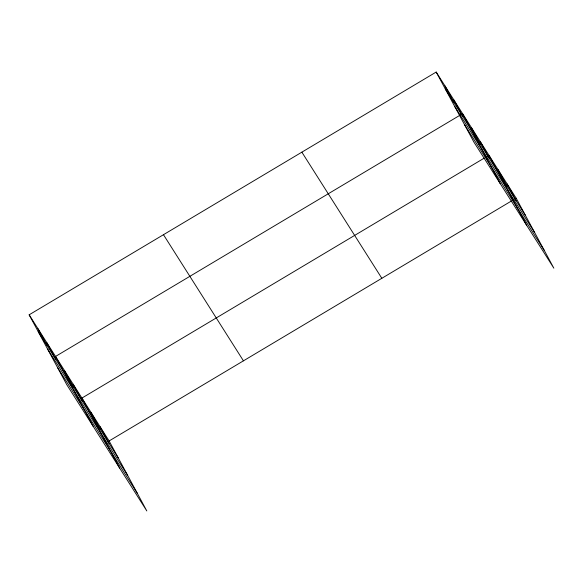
<?xml version="1.0" encoding="UTF-8"?>
<svg xmlns="http://www.w3.org/2000/svg" width="583" height="583" viewBox="0 0 583 583"><rect width="100%" height="100%" fill="white"/><g stroke="black" fill="none" stroke-linecap="round" stroke-linejoin="round"><path stroke-width="0.87" d="M29.15 314.813L109.123 440.945L146.814 510.948L66.841 384.816L29.15 314.813L436.186 72.052L516.159 198.184L553.85 268.187L473.877 142.055L436.186 72.052M484.335 158.059L81.933 398.058L119.624 468.062M487.424 156.222L488.969 155.297L526.66 225.3M109.123 440.945L511.524 200.946M514.614 199.109L516.159 198.184M445.244 88.871L525.217 215.01M454.696 106.419L534.662 232.559M464.432 124.507L544.398 250.639M301.863 152.163L381.836 278.295M163.473 234.701L243.439 360.833M38.208 331.632L118.181 457.772M47.66 349.181L127.626 475.32M57.396 367.268L137.362 493.4M507.093 183.893L516.152 200.712M498.028 169.595L507.086 186.414M480.173 141.421L489.232 158.248M471.377 127.553L480.428 144.373M500.272 183.681L462.574 113.678L55.538 356.439L93.236 426.443M453.778 99.802L462.836 116.622M444.982 85.927L454.04 102.746M100.057 426.654L109.116 443.474M90.992 412.356L100.05 429.175M73.13 384.182L82.188 401.009M64.334 370.314L73.392 387.134M46.742 342.564L55.8 359.383M37.946 328.688L47.004 345.508"/></g></svg>
